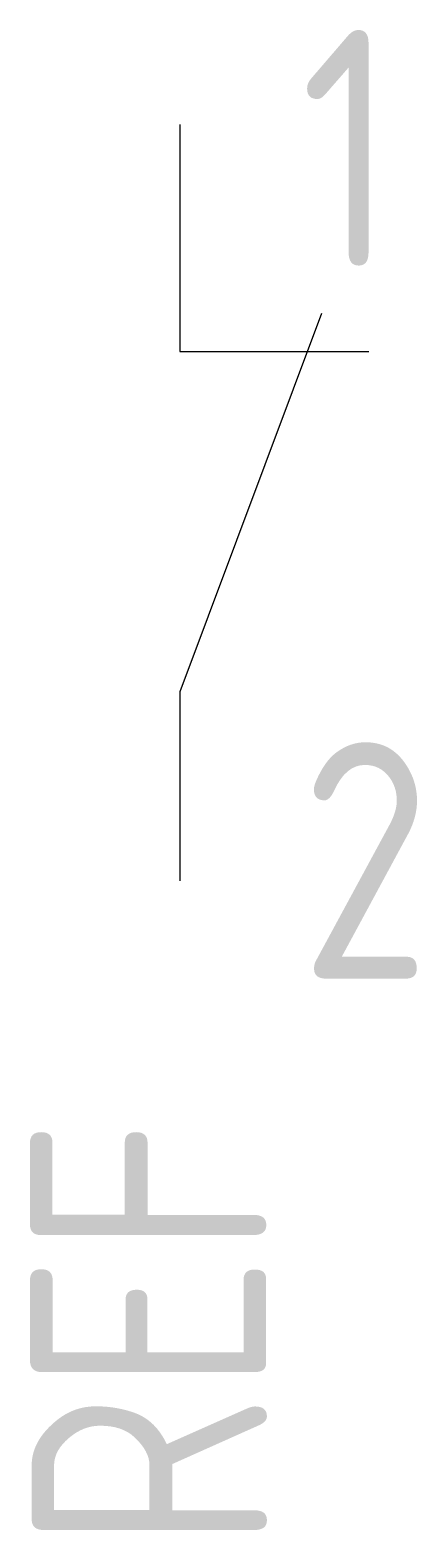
# Model space of a CAD drawing. Extents: x -1586.2 to -1582.1, y -894.5 to -878.6.
import ezdxf
from ezdxf.enums import TextEntityAlignment as Align

# ---------------------------------------------------------------- set-up
doc = ezdxf.new("R2010")
doc.units = 0
doc.header["$LTSCALE"] = 0.3
for name, color, linetype in [('SYMB_FIL', 3, 'CONTINUOUS'), ('SYMB_REF_CONTACT', 2, 'CONTINUOUS'), ('SYMB_TXT_CONTACT', 2, 'CONTINUOUS')]:
    doc.layers.add(name, color=color, linetype=linetype)
doc.styles.add('NET2_5', font='isocp.shx', dxfattribs={"width": 0.9, "height": 2.5})

msp = doc.modelspace()

# ---------------------------------------------------------------- linework, layer by layer
at = {"layer": 'SYMB_FIL'}
for p, q in [((-1584.634, -879.593), (-1584.634, -881.993)), ((-1583.134, -881.593), (-1584.634, -885.593)), ((-1584.634, -881.993), (-1582.634, -881.993)), ((-1584.634, -885.593), (-1584.634, -887.593))]:
    msp.add_line(p, q, dxfattribs=at)

# ---------------------------------------------------------------- texts
at = {"layer": 'SYMB_REF_CONTACT', "style": 'NET2_5', "width": 0.9, "flags": 8}
msp.add_attdef('REF', text='(-)', height=2.5, rotation=90, dxfattribs=at).set_placement((-1583.712, -890.105), align=Align.RIGHT)
at = {"layer": 'SYMB_TXT_CONTACT', "style": 'NET2_5', "width": 0.9, "flags": 8}
for tag, p, s in [('1', (-1583.359, -881.093), '21'), ('2', (-1583.359, -888.626), '22')]:
    msp.add_attdef(tag, p, s, height=2.5, dxfattribs=at)

doc.saveas('drawing.dxf')
